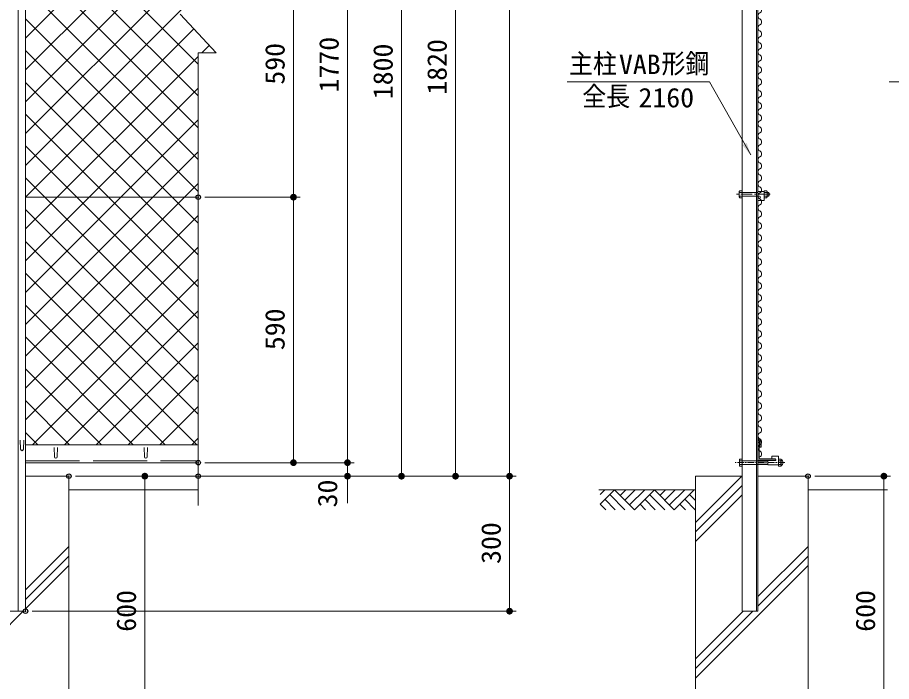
# Model space of a CAD drawing. Units: millimetres at full size. Extents: x -4455 to 4455, y -3150 to 3150.
# Drawn here: x -1597 to 344, y -1008 to 468 of the extents above; entities that cross this region are included whole.
import ezdxf
from ezdxf.enums import TextEntityAlignment as Align

# ---------------------------------------------------------------- set-up
doc = ezdxf.new("R2010")
doc.units = ezdxf.units.MM
doc.header["$LTSCALE"] = 20
doc.header["$PDMODE"] = 32
doc.header["$PDSIZE"] = 10
for name, pattern in [('DASHED', [7.5, 6, -1.5]), ('USER1', [2, 1.25, -0.25, 0.25, -0.25]), ('USER3', [1.125, 0.75, -0.125, 0.125, -0.125]), ('USER4', [4.7625, 3.175, -1.5875])]:
    doc.linetypes.add(name, pattern=pattern)
for name, color, linetype, lineweight in [('0-1_SUNPOU', 1, 'Continuous', 18), ('0-4_6文字', 3, 'Continuous', 18), ('0-5_1部材', 7, 'Continuous', 18), ('0-6_8部品', 7, 'Continuous', 18), ('0-7_GL', 7, 'Continuous', 18), ('0-8_4基礎', 4, 'Continuous', 18), ('0-A_5寸法', 1, 'Continuous', 18), ('0-B_0', 1, 'Continuous', 18), ('0-C_2網', 4, 'Continuous', 18), ('0-D_AMI', 3, 'Continuous', 18)]:
    doc.layers.add(name, color=color, linetype=linetype, lineweight=lineweight)
doc.layers.add('0-2_DEFPOINTS', color=7, linetype='Continuous')
doc.styles.add('ＭＳ ゴシック', font='')
doc.styles.get('ＭＳ ゴシック').set_extended_font_data('MS Gothic')

# ---------------------------------------------------------------- blocks, each defined once
blk = doc.blocks.new('M1')
at = {"layer": '0-1_SUNPOU'}
blk.add_line((-5, 0), (-38.58, 0), dxfattribs=at)
for points in [[(0, 0), (-5, 0), (-4.96, 0.63)], [(0, 0), (-4.96, -0.63), (-5, 0)], [(0, 0), (-4.96, 0.63), (-4.84, 1.24)], [(0, 0), (-4.84, -1.24), (-4.96, -0.63)], [(0, 0), (-4.84, 1.24), (-4.65, 1.84)], [(0, 0), (-4.65, -1.84), (-4.84, -1.24)], [(0, 0), (-4.65, 1.84), (-4.38, 2.41)], [(0, 0), (-4.38, -2.41), (-4.65, -1.84)], [(0, 0), (-4.38, 2.41), (-4.05, 2.94)], [(0, 0), (-4.05, -2.94), (-4.38, -2.41)], [(0, 0), (-4.05, 2.94), (-3.64, 3.42)], [(0, 0), (-3.64, -3.42), (-4.05, -2.94)], [(0, 0), (-3.64, 3.42), (-3.19, 3.85)], [(0, 0), (-3.19, -3.85), (-3.64, -3.42)], [(0, 0), (-3.19, 3.85), (-2.68, 4.22)], [(0, 0), (-2.68, -4.22), (-3.19, -3.85)], [(0, 0), (-2.68, 4.22), (-2.13, 4.52)], [(0, 0), (-2.13, -4.52), (-2.68, -4.22)], [(0, 0), (-2.13, 4.52), (-1.55, 4.76)], [(0, 0), (-1.55, -4.76), (-2.13, -4.52)], [(0, 0), (-1.55, 4.76), (-0.94, 4.91)], [(0, 0), (-0.94, -4.91), (-1.55, -4.76)], [(0, 0), (-0.94, 4.91), (-0.31, 4.99)], [(0, 0), (-0.31, -4.99), (-0.94, -4.91)], [(0, 0), (-0.31, 4.99), (0.31, 4.99)], [(0, 0), (0.31, -4.99), (-0.31, -4.99)], [(0, 0), (0.31, 4.99), (0.94, 4.91)], [(0, 0), (0.94, 4.91), (1.55, 4.76)], [(0, 0), (1.55, 4.76), (2.13, 4.52)], [(0, 0), (2.13, 4.52), (2.68, 4.22)], [(0, 0), (2.68, 4.22), (3.19, 3.85)], [(0, 0), (3.19, 3.85), (3.64, 3.42)], [(0, 0), (3.64, 3.42), (4.05, 2.94)], [(0, 0), (4.05, 2.94), (4.38, 2.41)], [(0, 0), (4.38, 2.41), (4.65, 1.84)], [(0, 0), (4.65, 1.84), (4.84, 1.24)], [(0, 0), (4.84, 1.24), (4.96, 0.63)], [(0, 0), (4.96, 0.63), (5, 0)], [(0, 0), (0.94, -4.91), (0.31, -4.99)], [(0, 0), (1.55, -4.76), (0.94, -4.91)], [(0, 0), (2.13, -4.52), (1.55, -4.76)], [(0, 0), (2.68, -4.22), (2.13, -4.52)], [(0, 0), (3.19, -3.85), (2.68, -4.22)], [(0, 0), (3.64, -3.42), (3.19, -3.85)], [(0, 0), (4.05, -2.94), (3.64, -3.42)], [(0, 0), (4.38, -2.41), (4.05, -2.94)], [(0, 0), (4.65, -1.84), (4.38, -2.41)], [(0, 0), (4.84, -1.24), (4.65, -1.84)], [(0, 0), (4.96, -0.63), (4.84, -1.24)], [(0, 0), (5, 0), (4.96, -0.63)]]:
    blk.add_solid(points, dxfattribs=at)
blk = doc.blocks.new('GL-マーク')
at = {"layer": '0-B_0'}
for p, q in [((-278.75, -14.14), (-264.61, 0)), ((-278.75, -42.43), (-236.32, 0)), ((-236.32, 0), (-177.24, -59.08)), ((-203.01, 0), (-219.67, -16.66)), ((-174.73, 0), (-205.53, -30.8)), ((-146.45, 0), (-191.38, -44.94)), ((-118.16, 0), (-177.24, -59.08)), ((-118.16, 0), (-59.08, -59.08)), ((-84.85, 0), (-101.51, -16.65)), ((-56.57, 0), (-87.36, -30.8)), ((-28.28, 0), (-73.22, -44.94)), ((0, 0), (-59.08, -59.08)), ((-250.46, -14.14), (-205.53, -59.08)), ((-132.3, -14.14), (-87.37, -59.08)), ((3.33, -31.61), (-14.14, -14.14)), ((-278.75, -42.43), (-262.09, -59.08)), ((-264.61, -28.28), (-233.81, -59.08)), ((-160.59, -42.43), (-143.93, -59.08)), ((-146.44, -28.28), (-115.65, -59.08)), ((-25.77, -59.08), (-42.43, -42.43)), ((2.51, -59.08), (-28.28, -28.28))]:
    blk.add_line(p, q, dxfattribs=at)
blk = doc.blocks.new('NAMIX13')
at = {"layer": '0-D_AMI'}
for centre, start, end in [((-71.1, -133.3), 298.07249, 61.92751), ((71.1, -400), 118.07249, 241.92751), ((-71.1, -666.7), 298.07249, 61.92751), ((71.1, -933.3), 118.07249, 241.92751), ((-71.1, -1200), 298.07249, 61.92751), ((71.1, -1466.7), 118.07249, 241.92751), ((71.1, -2000), 118.07249, 241.92751), ((-71.1, -1733.3), 298.07249, 61.92751), ((-71.1, -2266.7), 298.07249, 61.92751), ((71.1, -2533.3), 118.07249, 241.92751), ((-71.1, -2800), 298.07249, 61.92751), ((71.1, -3066.7), 118.07249, 241.92751), ((71.1, -3600), 118.07249, 241.92751), ((-71.1, -3333.3), 298.07249, 61.92751), ((-71.1, -3866.7), 298.07249, 61.92751), ((71.1, -4133.3), 118.07249, 241.92751), ((-71.1, -4400), 298.07249, 61.92751), ((71.1, -4666.7), 118.07249, 241.92751), ((-71.1, -4933.3), 298.07249, 61.92751), ((71.1, -5200), 118.07249, 241.92751), ((-71.1, -5466.7), 298.07249, 61.92751), ((71.1, -5733.3), 118.07249, 241.92751)]:
    blk.add_arc(centre, 151.1, start, end, dxfattribs=at)

msp = doc.modelspace()

# ---------------------------------------------------------------- linework, layer by layer
at = {"layer": '0-2_DEFPOINTS'}
for p in [(-1195.55, 68.44), (-983.98, 68.44), (-1195.55, -521.56), (-1482.77, -551.56), (-1195.55, -551.56), (-1195.55, -551.56), (-863.98, -551.56), (-743.98, -551.56), (-623.98, -551.56), (-503.98, -551.56), (158.9, -551.56), (-1579.22, -851.56), (-503.98, -851.56)]:
    msp.add_point(p, dxfattribs=at)
at = {"layer": '0-4_6文字', "color": 7}
for points in [[(-376.14, 324.86), (-59.9, 324.86), (31.71, 162.25)], [(339.01, 324.86), (655.24, 324.86), (746.85, 162.25)]]:
    msp.add_lwpolyline(points, dxfattribs=at)
msp.add_solid([(32.69, 160.51), (13.43, 184.09), (22.5, 189.2)], dxfattribs=at)
at = {"layer": '0-5_1部材', "color": 3}
for p, q in [((-1595.72, 1698.15), (-1595.72, -851.56)), ((-1515.47, -488.06), (-1514.72, -508.56)), ((-1507.97, -488.06), (-1508.72, -508.56)), ((-1315.47, -488.06), (-1314.72, -508.56)), ((-1307.97, -488.06), (-1308.72, -508.56))]:
    msp.add_line(p, q, dxfattribs=at)
at = {"layer": '0-5_1部材'}
for p, q in [((-1579.22, 1698.15), (-1579.22, -851.56)), ((44.45, 1307.64), (44.45, -851.56)), ((12.44, 1299.06), (12.44, -551.56)), ((-1579.22, 68.44), (-1195.55, 68.44)), ((-1579.22, -481.56), (-1195.55, -481.56)), ((47.45, -475.95), (48.95, -475.95)), ((50.45, -511.45), (50.45, -477.45)), ((-1579.22, -521.56), (-1195.55, -521.56)), ((49.45, -515.95), (87.45, -515.95)), ((51.95, -512.95), (85.95, -512.95)), ((87.45, -514.45), (87.45, -516.45)), ((12.44, -551.56), (12.44, -851.56)), ((-1644.22, -851.56), (-1579.22, -851.56)), ((47.45, -851.56), (12.44, -851.56))]:
    msp.add_line(p, q, dxfattribs=at)
at = {"layer": '0-5_1部材', "color": 4}
for p, q in [((-1235.55, 475.29), (-1155.55, 389.13)), ((-1195.55, 389.13), (-1195.55, -616.64)), ((-1195.55, 389.13), (-1155.55, 389.13))]:
    msp.add_line(p, q, dxfattribs=at)
at = {"layer": '0-5_1部材', "color": 1, "linetype": 'DASHED'}
msp.add_line((-1579.22, -517.56), (-1195.55, -517.56), dxfattribs=at)
at = {"layer": '0-5_1部材'}
msp.add_lwpolyline([(47.45, 1308.44), (47.45, -551.56), (47.45, -851.56)], dxfattribs=at)
for centre, radius, start, end in [((48.95, -477.45), 1.5, 0, 90), ((49.45, -513.95), 2, 209.64572, 270), ((51.95, -511.45), 1.5, 179.99992, 270), ((85.95, -514.45), 1.5, 0.01748, 90)]:
    msp.add_arc(centre, radius, start, end, dxfattribs=at)
at = {"layer": '0-5_1部材', "color": 3}
for centre in [(-1511.72, -508.56), (-1311.72, -508.56)]:
    msp.add_arc(centre, 3, 180, 0, dxfattribs=at)
at = {"layer": '0-6_8部品'}
for p, q in [((6.05, 80.79), (7.15, 82.71)), ((6.05, 68.95), (6.05, 80.79)), ((6.73, 78.87), (12.45, 78.87)), ((7.15, 82.71), (12.45, 82.71)), ((12.45, 67.03), (12.45, 82.71)), ((47.45, 81.19), (47.45, 70.69)), ((47.45, 81.19), (61.65, 81.19)), ((61.65, 67.03), (61.65, 82.71)), ((61.65, 81.19), (61.65, 61.19)), ((67.36, 78.87), (61.65, 78.87)), ((68.05, 68.95), (68.05, 80.79)), ((68.05, 78.87), (71.6, 78.87)), ((71.6, 70.87), (71.6, 78.87)), ((6.05, 68.95), (7.15, 67.03)), ((6.73, 70.87), (12.45, 70.87)), ((7.15, 67.03), (12.45, 67.03)), ((47.45, 70.69), (51.4, 70.69)), ((47.45, 66.19), (51.4, 66.19)), ((47.45, 66.19), (47.45, 61.19)), ((47.45, 61.19), (61.65, 61.19)), ((67.36, 70.87), (61.65, 70.87)), ((66.94, 67.03), (61.65, 67.03)), ((68.05, 68.95), (66.94, 67.03)), ((68.05, 70.87), (71.6, 70.87)), ((55.12, -475.16), (47.45, -463.49)), ((-1590.7, -471.4), (-1589.95, -491.9)), ((-1583.2, -471.4), (-1583.95, -491.9)), ((52.12, -476.05), (47.45, -468.95)), ((52.12, -487.05), (52.12, -476.05)), ((55.12, -487.05), (55.12, -475.16)), ((52.12, -487.05), (55.12, -487.05)), ((6.85, -514.52), (7.46, -513.45)), ((6.85, -528.38), (6.85, -514.52)), ((12.44, -513.45), (7.46, -513.45)), ((12.44, -517.45), (7.46, -517.45)), ((12.44, -529.45), (12.44, -513.45)), ((47.45, -517.45), (69.45, -517.45)), ((69.45, -526.45), (69.45, -516.45)), ((69.45, -516.45), (87.45, -516.45)), ((78.45, -507.45), (78.45, -512.95)), ((93.45, -507.45), (78.45, -507.45)), ((93.45, -513.45), (93.45, -507.45)), ((93.45, -529.45), (93.45, -513.45)), ((93.45, -513.45), (98.43, -513.45)), ((93.45, -525.45), (93.45, -517.45)), ((93.45, -517.45), (98.43, -517.45)), ((6.85, -528.38), (7.46, -529.45)), ((12.44, -529.45), (7.46, -529.45)), ((12.44, -525.45), (7.47, -525.45)), ((47.45, -525.45), (69.45, -525.45)), ((69.45, -526.45), (93.45, -526.45)), ((93.45, -525.45), (98.48, -525.45)), ((93.45, -529.45), (98.43, -529.45)), ((99.05, -528.38), (98.43, -529.45))]:
    msp.add_line(p, q, dxfattribs=at)
at = {"layer": '0-6_8部品', "color": 3, "linetype": 'USER4'}
for p, q in [((12.45, 78.87), (47.45, 78.87)), ((12.44, -517.45), (47.45, -517.45)), ((12.44, -525.45), (47.45, -525.45))]:
    msp.add_line(p, q, dxfattribs=at)
at = {"layer": '0-6_8部品', "color": 1}
for p, q in [((68.05, 78.07), (72, 78.07)), ((68.05, 71.67), (72, 71.67))]:
    msp.add_line(p, q, dxfattribs=at)
at = {"layer": '0-6_8部品', "color": 1, "linetype": 'USER1'}
msp.add_line((75.06, 74.87), (-3.43, 74.87), dxfattribs=at)
at = {"layer": '0-6_8部品', "color": 3, "linetype": 'DASHED'}
msp.add_line((12.45, 70.87), (47.45, 70.87), dxfattribs=at)
at = {"layer": '0-6_8部品', "color": 1, "linetype": 'USER3'}
msp.add_line((107.08, -521.45), (-3.37, -521.45), dxfattribs=at)
at = {"layer": '0-6_8部品', "color": 4}
for p, q in [((47.45, -518.25), (69.45, -518.25)), ((47.45, -524.65), (69.45, -524.65))]:
    msp.add_line(p, q, dxfattribs=at)
at = {"layer": '0-6_8部品'}
for points in [[(68.05, 80.79), (66.94, 82.71), (61.65, 82.71)], [(99.05, -528.38), (99.05, -514.52), (98.43, -513.45)]]:
    msp.add_lwpolyline(points, dxfattribs=at)
for centre, radius, start, end in [((9.07, 80.79), 3.03, 180, 219.3382), ((18.05, 74.87), 12, 160.52878, 199.47122), ((65.02, 80.79), 3.03, 320.6618, 0), ((56.05, 74.87), 12, 340.52878, 19.47122), ((64.67, 74.87), 8, 330, 30), ((9.07, 68.95), 3.03, 140.6618, 180), ((51.4, 68.44), 2.25, 270, 90), ((65.02, 68.95), 3.03, 0, 39.3382), ((-1586.95, -491.9), 3, 180, 0), ((14.08, -514.52), 7.23, 179.99992, 203.88486), ((20.04, -521.45), 13.19, 162.35463, 197.65355), ((84.62, -521.57), 14.39, 344.30688, 16.61112), ((91.81, -514.52), 7.23, 336.03567, 0), ((96.02, -521.32), 7.61, 293.49969, 65.96921), ((14.08, -528.38), 7.23, 156.1122, 179.99992), ((91.81, -528.38), 7.27, 0, 23.62772)]:
    msp.add_arc(centre, radius, start, end, dxfattribs=at)
at = {"layer": '0-7_GL'}
for p, q in [((-1482.77, -581.56), (-1195.55, -581.56)), ((-305.82, -581.56), (-91.1, -581.56)), ((335.82, -581.56), (158.9, -581.56))]:
    msp.add_line(p, q, dxfattribs=at)
at = {"layer": '0-8_4基礎', "color": 7}
for p, q in [((-1579.22, -551.56), (-1482.77, -551.56)), ((-1482.77, -1151.56), (-1482.77, -551.56)), ((-91.1, -1151.56), (-91.1, -551.56)), ((-91.1, -551.56), (12.44, -551.56)), ((47.45, -551.56), (158.9, -551.56)), ((158.9, -1151.56), (158.9, -551.56))]:
    msp.add_line(p, q, dxfattribs=at)
at = {"layer": '0-8_4基礎'}
for p, q in [((-91.1, -654.33), (11.67, -551.56)), ((-91.1, -675.54), (12.44, -571.99)), ((-91.1, -696.76), (12.44, -593.21)), ((-1579.22, -804.24), (-1482.77, -707.79)), ((47.45, -819.24), (158.9, -707.79)), ((-1579.22, -825.45), (-1482.77, -729)), ((47.45, -840.45), (158.9, -729)), ((-1579.22, -846.67), (-1482.77, -750.22)), ((-91.1, -1000.22), (158.9, -750.22)), ((-1732.77, -1000.22), (-1584.11, -851.56)), ((-91.1, -979), (36.34, -851.56)), ((-91.1, -957.79), (15.13, -851.56))]:
    msp.add_line(p, q, dxfattribs=at)
at = {"layer": '0-A_5寸法'}
for p, q in [((-503.98, 1685.44), (-503.98, -551.56)), ((-623.98, 1268.44), (-623.98, -551.56)), ((-863.98, -521.56), (-863.98, 1248.44)), ((-743.98, 1248.44), (-743.98, -551.56)), ((-983.98, 68.44), (-983.98, 658.44)), ((-1180.55, 68.44), (-968.98, 68.44)), ((-1180.55, 68.44), (-968.98, 68.44)), ((-983.98, -521.56), (-983.98, 68.44)), ((-863.98, -491.56), (-863.98, -461.56)), ((-1180.55, -521.56), (-848.98, -521.56)), ((-1180.55, -521.56), (-848.98, -521.56)), ((-1180.55, -521.56), (-968.98, -521.56)), ((-863.98, -521.56), (-863.98, -551.56)), ((-1467.77, -551.56), (-488.98, -551.56)), ((-1467.77, -551.56), (-1299.16, -551.56)), ((-1314.16, -551.56), (-1314.16, -1151.56)), ((-1180.55, -551.56), (-728.98, -551.56)), ((-1180.55, -551.56), (-848.98, -551.56)), ((-1180.55, -551.56), (-608.98, -551.56)), ((-1180.55, -551.56), (-488.98, -551.56)), ((-503.98, -551.56), (-503.98, -851.56)), ((173.9, -551.56), (342.51, -551.56)), ((327.51, -551.56), (327.51, -1151.56)), ((-863.98, -581.56), (-863.98, -611.56)), ((-1564.22, -851.56), (-488.98, -851.56))]:
    msp.add_line(p, q, dxfattribs=at)
at = {"layer": '0-C_2網'}
for p, q in [((-1579.22, 422.03), (-1195.55, 805.69)), ((-1195.55, 364.24), (-1579.22, 747.9)), ((-1579.22, 351.32), (-1195.55, 734.98)), ((-1195.55, 293.53), (-1579.22, 677.19)), ((-1579.22, 280.6), (-1195.55, 664.27)), ((-1195.55, 222.82), (-1579.22, 606.48)), ((-1579.22, 209.89), (-1195.55, 593.56)), ((-1195.55, 152.11), (-1579.22, 535.77)), ((-1579.22, 139.18), (-1195.55, 522.85)), ((-1195.55, 81.4), (-1579.22, 465.06)), ((-1579.22, 68.47), (-1205.15, 442.54)), ((-1195.55, 10.69), (-1579.22, 394.35)), ((-1187.85, 389.13), (-1171.1, 405.88)), ((-1579.22, -2.24), (-1195.55, 381.43)), ((-1195.55, -60.03), (-1579.22, 323.64)), ((-1579.22, -72.95), (-1195.55, 310.72)), ((-1195.55, -130.74), (-1579.22, 252.93)), ((-1579.22, -143.66), (-1195.55, 240.01)), ((-1195.55, -201.45), (-1579.22, 182.22)), ((-1579.22, -214.37), (-1195.55, 169.29)), ((-1195.55, -272.16), (-1579.22, 111.51)), ((-1579.22, -285.08), (-1195.55, 98.58)), ((-1195.55, -342.87), (-1579.22, 40.8)), ((-1579.22, -355.79), (-1195.55, 27.87)), ((-1195.55, -413.58), (-1579.22, -29.91)), ((-1579.22, -426.5), (-1195.55, -42.84)), ((-1198.29, -481.56), (-1579.22, -100.62)), ((-1563.56, -481.56), (-1195.55, -113.55)), ((-1269, -481.56), (-1579.22, -171.33)), ((-1492.85, -481.56), (-1195.55, -184.26)), ((-1339.71, -481.56), (-1579.22, -242.05)), ((-1422.14, -481.56), (-1195.55, -254.97)), ((-1410.42, -481.56), (-1579.22, -312.76)), ((-1351.43, -481.56), (-1195.55, -325.68)), ((-1481.13, -481.56), (-1579.22, -383.47)), ((-1280.72, -481.56), (-1195.55, -396.39)), ((-1551.84, -481.56), (-1579.22, -454.18)), ((-1210.01, -481.56), (-1195.55, -467.1))]:
    msp.add_line(p, q, dxfattribs=at)
at = {"layer": '0-C_2網', "color": 2}
for centre, start, end in [((55.2, -62.19), 118.07249, 241.92751), ((48.09, -48.85), 298.07249, 61.92751)]:
    msp.add_arc(centre, 7.56, start, end, dxfattribs=at)
at = {"layer": '0-D_AMI'}
for centre, start, end in [((48.09, -368.85), 298.07249, 61.92751), ((55.2, -382.19), 118.07249, 241.92751), ((55.2, -408.85), 118.07249, 241.92751), ((48.09, -395.52), 298.07249, 61.92751), ((48.09, -422.19), 298.07249, 61.92751), ((55.2, -435.52), 118.07249, 241.92751), ((48.09, -448.85), 298.07249, 61.92751), ((55.2, -462.19), 118.07249, 241.92751), ((55.2, -488.85), 118.07249, 241.92751), ((48.09, -475.52), 298.07249, 61.92751), ((48.09, -502.19), 298.07249, 61.92751)]:
    msp.add_arc(centre, 7.56, start, end, dxfattribs=at)

# ---------------------------------------------------------------- block references
at = {"layer": '0-7_GL', "xscale": 0.75, "yscale": 0.75}
msp.add_blockref('GL-マーク', (-93.76, -581.71), dxfattribs=at)
at = {"layer": '0-A_5寸法', "xscale": 1.5, "yscale": 1.5}
for p, rotation in [((-983.98, 68.44), 270), ((-983.98, 68.44), 90), ((-983.98, -521.56), 270), ((-863.98, -521.56), 270), ((-863.98, -521.56), 270), ((-743.98, -551.56), 270), ((-623.98, -551.56), 270), ((-503.98, -551.56), 270), ((-1314.16, -551.56), 90), ((-863.98, -551.56), 90), ((-503.98, -551.56), 90), ((327.51, -551.56), 90), ((-503.98, -851.56), 270)]:
    msp.add_blockref('M1', p, dxfattribs=dict(at, rotation=rotation))
at = {"layer": '0-C_2網', "xscale": 0.05, "yscale": 0.05}
for p in [(51.65, 544.48), (51.65, 251.15), (51.65, -68.85)]:
    msp.add_blockref('NAMIX13', p, dxfattribs=at)

# ---------------------------------------------------------------- texts
at = {"layer": '0-4_6文字', "style": 'ＭＳ ゴシック'}
for s, width, p in [('主柱', 0.9, (-371.81, 330.71)), ('形鋼', 0.9, (-166.54, 330.71)), ('VAB', 1.05, (-261.01, 328.99)), ('全長', 0.9, (-342.42, 258.05)), ('2160', 1.05, (-217.69, 255.07))]:
    msp.add_text(s, height=43.26, dxfattribs=dict(at, width=width)).set_placement(p, align=Align.BOTTOM_LEFT)
at = {"layer": '0-A_5寸法', "color": 3, "style": 'ＭＳ ゴシック', "width": 1.05}
for s, p in [('590', (-990.65, 318.44)), ('1770', (-870.65, 301.19)), ('1820', (-630.65, 296.19)), ('1800', (-750.65, 286.19)), ('590', (-990.65, -271.56)), ('30', (-873.83, -620.92)), ('300', (-510.65, -746.56)), ('600', (-1320.83, -897.31)), ('600', (320.83, -897.31))]:
    msp.add_text(s, height=43.26, rotation=90, dxfattribs=at).set_placement(p, align=Align.BOTTOM_LEFT)

doc.saveas('drawing.dxf')
